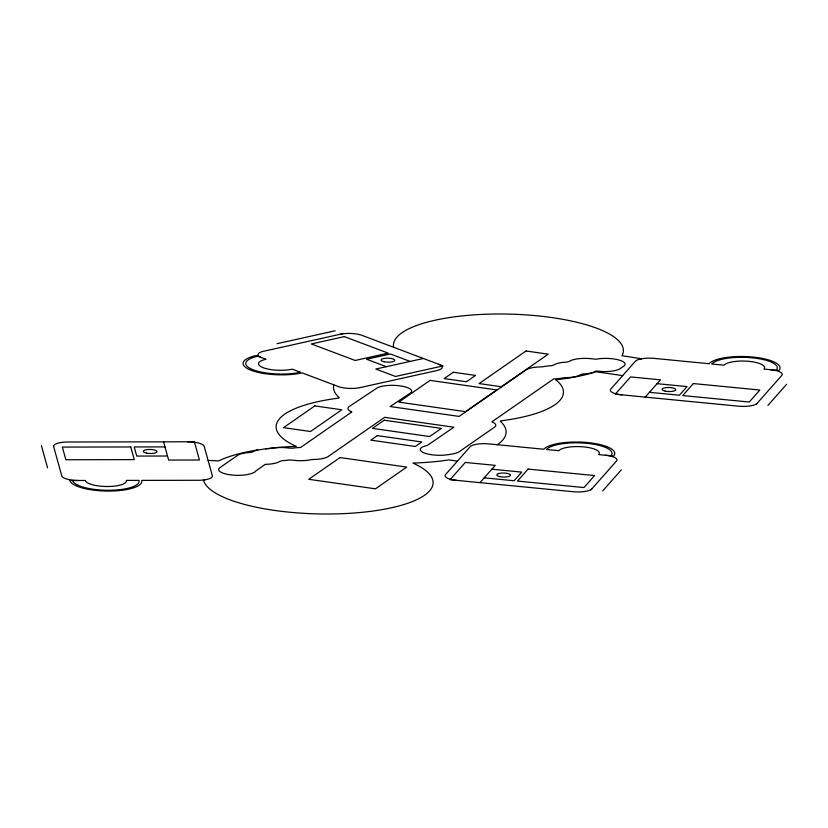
<?xml version="1.0" encoding="UTF-8"?>
<svg xmlns="http://www.w3.org/2000/svg" width="828" height="828" viewBox="0 0 828 828"><rect width="100%" height="100%" fill="white"/><g stroke="black" fill="none" stroke-linecap="round" stroke-linejoin="round"><path stroke-width="1.24" d="M333.736 384.813L333.456 387.1A115.03 33.824 1.4 0 0 339.201 397.678L338.569 398.123A115.03 33.824 1.4 0 0 293.257 444.978L296.362 446.395L290.918 446.602A115.03 33.824 1.4 0 0 265.591 448.817L255.935 450.391A18.195 5.351 1.4 0 0 253.213 451.684L250.822 452.43A18.195 5.351 1.4 0 0 237.595 455.348L220 467.572A18.195 5.351 1.4 0 0 226.851 474.227A18.195 5.351 1.4 0 0 249.859 473.999A37.405 11.002 1.4 0 0 252.229 473.223A18.195 5.351 1.4 0 0 255.904 470.946L265.25 464.342L266.606 464.311A18.195 5.351 1.4 0 0 279.833 461.393L282.224 460.647A18.195 5.351 1.4 0 0 288.775 459.985L292.377 460.13A18.195 5.351 1.4 0 0 310.873 459.716L313.222 459.478A18.195 5.351 1.4 0 0 328.209 456.518L384.637 417.322L453.868 427.227L427.269 445.454A18.195 5.351 1.4 0 0 423.543 452.668A18.195 5.351 1.4 0 0 448.145 454.675L452.119 454.023A18.195 5.351 1.4 0 0 459.25 451.684L494.44 427.248A18.195 5.351 1.4 0 0 492.701 422.187L491.873 421.845L553.746 378.872L555.112 378.841A18.195 5.351 1.4 0 0 563.092 377.899L565.431 377.661A18.195 5.351 1.4 0 0 580.428 374.701L582.808 373.956A18.195 5.351 1.4 0 0 596.036 371.037L596.481 370.996A18.195 5.351 1.4 0 0 620.224 368.605L623.743 366.162A18.195 5.351 1.4 0 0 617.978 359.756A18.195 5.351 1.4 0 0 595.87 359.248L593.148 358.948A18.195 5.351 1.4 0 0 569.405 361.339L567.025 362.084A18.195 5.351 1.4 0 0 553.797 365.003L551.407 365.738A18.195 5.351 1.4 0 0 543.427 366.68L541.077 366.918A18.195 5.351 1.4 0 0 526.091 369.878L459.105 416.401L390.123 406.538L410.171 393.176A18.195 5.351 1.4 0 0 400.586 385.941A18.195 5.351 1.4 0 0 376.709 388.228L349.406 406.413A18.195 5.351 1.4 0 0 350.989 411.516L351.869 411.889L300.554 447.524L299.198 447.555A18.195 5.351 1.4 0 0 292.646 448.217L289.044 448.083A18.195 5.351 1.4 0 0 270.549 448.486L265.643 448.807M479.961 482.631L495.237 465.357L465.305 462.448L450.028 479.722L573.1 491.708A15.453 4.544 1.4 0 0 591.885 488.841M645.219 397.109L660.496 379.835L630.553 376.926L615.287 394.19L738.348 406.175A15.453 4.544 1.4 0 0 757.134 403.319M591.037 489.803L616.487 461.01A15.453 4.544 1.4 0 0 605.34 455.234M602.68 490.932L621.342 469.828M756.285 404.281L781.746 375.488A15.453 4.544 1.4 0 0 770.599 369.712M767.929 405.409L786.6 384.296M497.317 444.719L497.504 444.605A115.03 33.824 1.4 0 0 500.36 421.266L501.002 420.831A115.03 33.824 1.4 0 0 557.71 381.439L555.671 379.793L560.949 379.183A115.03 33.824 1.4 0 0 596.088 371.762L622.666 375.622M277.049 343.682L335.164 330.786M342.844 333.684L263.594 351.258A15.453 4.544 1.4 0 0 261.576 357.613M423.336 358.483L375.788 369.029L395.515 376.461L443.063 365.914L361.95 335.35A15.453 4.544 1.4 0 0 340.204 334.264M640.499 358.979L641.596 358.772L621.994 355.709A115.03 33.824 1.4 0 0 517.045 314.381A115.03 33.824 1.4 0 0 393.404 345.462L393.673 347.305M205.044 479.764L203.522 480.292A115.03 33.824 1.4 0 0 354.032 513.018A115.03 33.824 1.4 0 0 415.987 464.498L412.893 463.069L418.326 462.862A115.03 33.824 1.4 0 0 443.653 460.658L448.921 459.902L457.418 461.144M208.118 460.513L209.256 460.503A30.905 9.087 1.4 0 1 218.281 460.979L219.886 460.306A115.03 33.824 1.4 0 1 257.725 449.946M164.989 446.903L134.198 446.954L136.723 456.073L167.515 456.011M657.101 383.674L687.033 386.593L679.395 395.225L649.462 392.317M491.842 469.197L521.775 472.115L514.136 480.747L484.204 477.839M410.129 361.412L390.392 353.97L366.618 359.248L386.355 366.68M163.582 441.831L168.633 460.068L199.424 460.006L194.373 441.779L67.792 442.007A15.453 4.544 1.4 0 0 53.654 446.592M53.375 445.578L61.789 475.965A15.453 4.544 1.4 0 0 78.453 480.499M41.4 445.599L47.569 467.882M776.25 370.261A33.306 9.791 1.4 0 0 752.217 357.81A33.306 9.791 1.4 0 0 711.728 363.978L724.034 365.179A20.607 6.055 1.4 0 1 749.081 361.36A20.607 6.055 1.4 0 1 763.944 369.071L778.91 370.52A36.049 10.598 1.4 0 0 752.9 357.044A36.049 10.598 1.4 0 0 709.058 363.72L654.182 358.379A15.453 4.544 1.4 0 0 635.397 361.236L610.785 389.067A15.453 4.544 1.4 0 0 621.931 394.842M257.85 356.206A33.306 9.791 1.4 0 0 253.482 369.909A33.306 9.791 1.4 0 0 300.378 372.238L292.263 369.174A20.607 6.055 1.4 0 1 263.263 367.736A20.607 6.055 1.4 0 1 265.954 359.269L256.09 355.554A36.049 10.598 1.4 0 0 251.37 370.375A36.049 10.598 1.4 0 0 302.127 372.9L338.3 386.531A15.453 4.544 1.4 0 0 360.045 387.607L436.656 370.613A15.453 4.544 1.4 0 0 438.674 364.258M610.992 455.783A33.306 9.791 1.4 0 0 586.959 443.342A33.306 9.791 1.4 0 0 546.47 449.5L558.776 450.701A20.607 6.055 1.4 0 1 583.823 446.892A20.607 6.055 1.4 0 1 598.685 454.593L613.662 456.052A36.049 10.598 1.4 0 0 587.642 442.566A36.049 10.598 1.4 0 0 543.81 449.242L488.924 443.901A15.453 4.544 1.4 0 0 470.138 446.758L445.526 474.589A15.453 4.544 1.4 0 0 456.683 480.364M72.636 480.509A33.306 9.791 1.4 0 0 108.54 490.269A33.306 9.791 1.4 0 0 139.011 480.385L126.342 480.406A20.607 6.055 1.4 0 1 107.505 486.522A20.607 6.055 1.4 0 1 85.294 480.478L69.894 480.509A36.049 10.598 1.4 0 0 108.768 491.076A36.049 10.598 1.4 0 0 141.743 480.385L198.192 480.281A15.453 4.544 1.4 0 0 212.33 475.696L204.195 446.323A15.453 4.544 1.4 0 0 187.532 441.79M528.078 469.083L517.469 481.078L583.988 487.557L594.597 475.562L528.078 469.083M693.326 383.561L682.727 395.556L749.247 402.025L759.856 390.029L693.326 383.561M314.806 405.917L283.528 427.641L310.521 431.502L341.798 409.777L314.806 405.917M430.084 380.383L398.806 402.108L465.491 411.651L496.769 389.926L430.084 380.383M384.223 420.21L372.486 428.366L429.649 436.542L441.386 428.397L384.223 420.21M453.289 372.238L444.17 378.572L466.402 381.76L475.52 375.415L453.289 372.238M340.029 457.563L308.751 479.288L375.446 488.82L406.724 467.095L340.029 457.563M377.371 435.611L370.861 440.134L415.314 446.499L421.835 441.966L377.371 435.611M526.018 350.989L479.101 383.571L501.333 386.748L548.25 354.167L526.018 350.989M344.355 336.623L311.338 343.951L355.181 360.47L388.208 353.142L344.355 336.623M130.772 446.965L62.348 447.079L65.857 459.747L134.281 459.623L130.772 446.965M665.163 391.126A6.872 2.018 1.4 0 0 675.772 389.781A6.872 2.018 1.4 0 0 665.805 387.649A6.872 2.018 1.4 0 0 665.163 391.126M383.964 361.722A6.872 2.018 1.4 0 0 394.77 360.501A6.872 2.018 1.4 0 0 385.072 358.265A6.872 2.018 1.4 0 0 383.964 361.722M499.915 476.649A6.872 2.018 1.4 0 0 510.514 475.303A6.872 2.018 1.4 0 0 500.547 473.171A6.872 2.018 1.4 0 0 499.915 476.649M146.639 453.144A6.872 2.018 1.4 0 0 157.03 451.674A6.872 2.018 1.4 0 0 146.835 449.645A6.872 2.018 1.4 0 0 146.639 453.144"/></g></svg>
